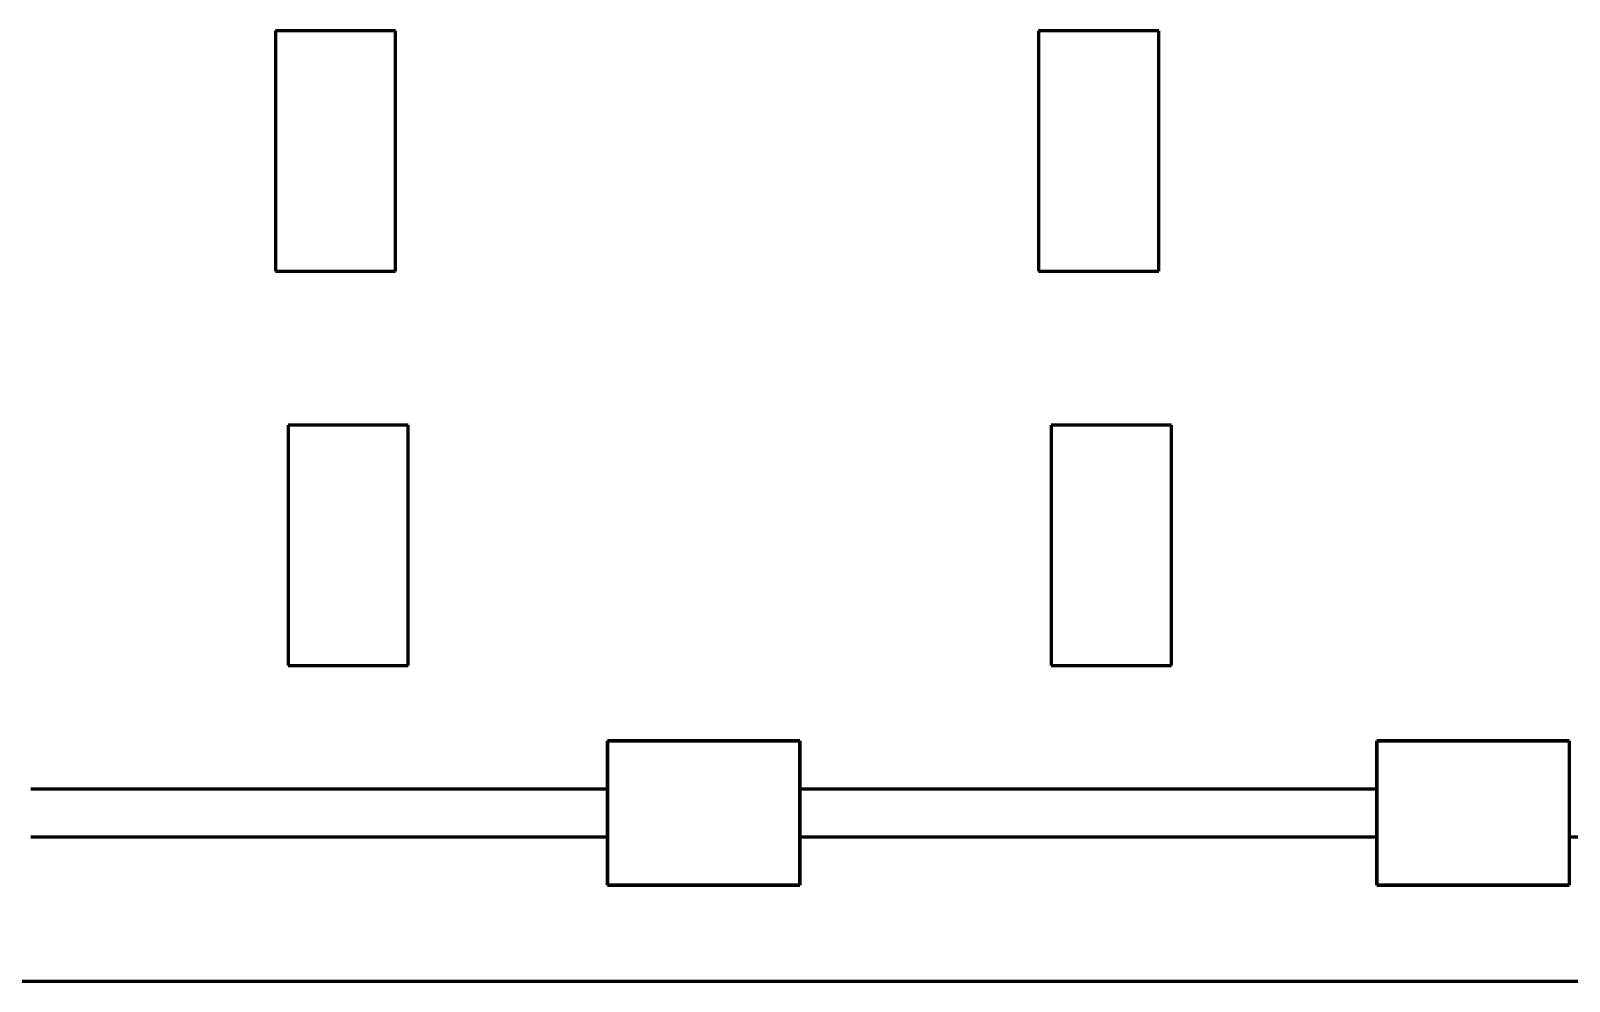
# Model space of a CAD drawing. Extents: x 0 to 297, y 0 to 292.
# Drawn here: x 191.35 to 207.35, y 68.61 to 78.49 of the extents above; entities that cross this region are included whole.
import ezdxf

# ---------------------------------------------------------------- set-up
doc = ezdxf.new("R2010")
doc.units = 0
doc.header["$MEASUREMENT"] = 0
doc.linetypes.add('K5LT_BASIC', pattern=[0])
doc.layers.add('Системный слой', color=7, linetype='Continuous')

# ---------------------------------------------------------------- blocks, each defined once
blk = doc.blocks.new('*U')
at = {"layer": 'Системный слой', "linetype": 'K5LT_BASIC', "lineweight": 60}
for p, q in [((195.144, 78.493), (193.894, 78.493)), ((193.894, 78.493), (193.894, 75.993)), ((195.144, 75.993), (195.144, 78.493)), ((203.082, 78.493), (201.832, 78.493)), ((201.832, 78.493), (201.832, 75.993)), ((203.082, 75.993), (203.082, 78.493)), ((193.894, 75.993), (195.144, 75.993)), ((201.832, 75.993), (203.082, 75.993)), ((195.277, 74.392), (194.027, 74.392)), ((194.027, 74.392), (194.027, 71.892)), ((195.277, 71.892), (195.277, 74.392)), ((203.214, 74.392), (201.964, 74.392)), ((201.964, 74.392), (201.964, 71.892)), ((203.214, 71.892), (203.214, 74.392)), ((194.027, 71.892), (195.277, 71.892)), ((201.964, 71.892), (203.214, 71.892)), ((199.35, 71.106), (197.35, 71.106)), ((197.35, 71.106), (197.35, 69.606)), ((199.35, 69.606), (199.35, 71.106)), ((197.35, 69.606), (199.35, 69.606))]:
    blk.add_line(p, q, dxfattribs=at)

msp = doc.modelspace()

# ---------------------------------------------------------------- linework, layer by layer
at = {"layer": 'Системный слой', "linetype": 'K5LT_BASIC', "lineweight": 60}
for p, q in [((199.35, 71.106), (197.35, 71.106)), ((197.35, 69.606), (197.35, 71.106)), ((197.35, 71.106), (197.35, 69.606)), ((197.35, 71.106), (199.35, 71.106)), ((199.35, 71.106), (199.35, 69.606)), ((199.35, 71.106), (199.35, 69.606)), ((207.35, 71.106), (205.35, 71.106)), ((205.35, 69.606), (205.35, 71.106)), ((205.35, 71.106), (205.35, 69.606)), ((205.35, 71.106), (207.35, 71.106)), ((207.35, 71.106), (207.35, 69.606)), ((207.35, 71.106), (207.35, 69.606)), ((191.351, 70.607), (197.351, 70.607)), ((199.351, 70.607), (205.351, 70.607)), ((197.35, 70.106), (191.35, 70.106)), ((205.35, 70.106), (199.35, 70.106)), ((213.35, 70.106), (207.35, 70.106)), ((199.35, 69.606), (197.35, 69.606)), ((197.35, 69.606), (199.35, 69.606)), ((198.6, 69.606), (197.85, 69.606)), ((207.35, 69.606), (205.35, 69.606)), ((205.35, 69.606), (207.35, 69.606)), ((206.6, 69.606), (205.85, 69.606)), ((173.35, 68.606), (247.35, 68.606)), ((173.35, 68.606), (248.35, 68.606))]:
    msp.add_line(p, q, dxfattribs=at)

# ---------------------------------------------------------------- block references
at = {"layer": 'Системный слой'}
msp.add_blockref('*U', (0, 0), dxfattribs=at)
msp.add_blockref('*U', (0, 0), dxfattribs=at)
msp.add_blockref('*U', (0, 0), dxfattribs=at)
msp.add_blockref('*U', (0, 0), dxfattribs=at)
msp.add_blockref('*U', (0, 0), dxfattribs=at)
msp.add_blockref('*U', (0, 0), dxfattribs=at)
msp.add_blockref('*U', (0, 0), dxfattribs=at)
msp.add_blockref('*U', (0, 0), dxfattribs=at)
msp.add_blockref('*U', (0, 0), dxfattribs=at)
msp.add_blockref('*U', (0, 0), dxfattribs=at)
msp.add_blockref('*U', (0, 0), dxfattribs=at)
msp.add_blockref('*U', (0, 0), dxfattribs=at)
msp.add_blockref('*U', (0, 0), dxfattribs=at)
msp.add_blockref('*U', (0, 0), dxfattribs=at)
msp.add_blockref('*U', (0, 0), dxfattribs=at)
msp.add_blockref('*U', (0, 0), dxfattribs=at)
msp.add_blockref('*U', (0, 0), dxfattribs=at)
msp.add_blockref('*U', (0, 0), dxfattribs=at)
msp.add_blockref('*U', (0, 0), dxfattribs=at)
msp.add_blockref('*U', (0, 0), dxfattribs=at)
msp.add_blockref('*U', (0, 0), dxfattribs=at)
msp.add_blockref('*U', (0, 0), dxfattribs=at)
msp.add_blockref('*U', (0, 0), dxfattribs=at)
msp.add_blockref('*U', (0, 0), dxfattribs=at)
msp.add_blockref('*U', (0, 0), dxfattribs=at)
msp.add_blockref('*U', (0, 0), dxfattribs=at)
msp.add_blockref('*U', (0, 0), dxfattribs=at)
msp.add_blockref('*U', (0, 0), dxfattribs=at)
msp.add_blockref('*U', (0, 0), dxfattribs=at)
msp.add_blockref('*U', (0, 0), dxfattribs=at)
msp.add_blockref('*U', (0, 0), dxfattribs=at)
msp.add_blockref('*U', (0, 0), dxfattribs=at)
msp.add_blockref('*U', (0, 0), dxfattribs=at)
msp.add_blockref('*U', (0, 0), dxfattribs=at)
msp.add_blockref('*U', (0, 0), dxfattribs=at)
msp.add_blockref('*U', (0, 0), dxfattribs=at)
msp.add_blockref('*U', (0, 0), dxfattribs=at)
msp.add_blockref('*U', (0, 0), dxfattribs=at)
msp.add_blockref('*U', (0, 0), dxfattribs=at)
msp.add_blockref('*U', (0, 0), dxfattribs=at)
msp.add_blockref('*U', (0, 0), dxfattribs=at)
msp.add_blockref('*U', (0, 0), dxfattribs=at)
msp.add_blockref('*U', (0, 0), dxfattribs=at)
msp.add_blockref('*U', (0, 0), dxfattribs=at)
msp.add_blockref('*U', (0, 0), dxfattribs=at)
msp.add_blockref('*U', (0, 0), dxfattribs=at)
msp.add_blockref('*U', (0, 0), dxfattribs=at)
msp.add_blockref('*U', (0, 0), dxfattribs=at)
msp.add_blockref('*U', (0, 0), dxfattribs=at)
msp.add_blockref('*U', (0, 0), dxfattribs=at)
msp.add_blockref('*U', (0, 0), dxfattribs=at)
msp.add_blockref('*U', (0, 0), dxfattribs=at)
msp.add_blockref('*U', (0, 0), dxfattribs=at)
msp.add_blockref('*U', (0, 0), dxfattribs=at)
msp.add_blockref('*U', (0, 0), dxfattribs=at)
msp.add_blockref('*U', (0, 0), dxfattribs=at)
msp.add_blockref('*U', (0, 0), dxfattribs=at)
msp.add_blockref('*U', (0, 0), dxfattribs=at)
msp.add_blockref('*U', (0, 0), dxfattribs=at)
msp.add_blockref('*U', (0, 0), dxfattribs=at)
msp.add_blockref('*U', (0, 0), dxfattribs=at)
msp.add_blockref('*U', (0, 0), dxfattribs=at)
msp.add_blockref('*U', (0, 0), dxfattribs=at)
msp.add_blockref('*U', (0, 0), dxfattribs=at)
msp.add_blockref('*U', (0, 0), dxfattribs=at)
msp.add_blockref('*U', (0, 0), dxfattribs=at)
msp.add_blockref('*U', (0, 0), dxfattribs=at)
msp.add_blockref('*U', (0, 0), dxfattribs=at)
msp.add_blockref('*U', (0, 0), dxfattribs=at)
msp.add_blockref('*U', (0, 0), dxfattribs=at)
msp.add_blockref('*U', (0, 0), dxfattribs=at)
msp.add_blockref('*U', (0, 0), dxfattribs=at)
msp.add_blockref('*U', (0, 0), dxfattribs=at)
msp.add_blockref('*U', (0, 0), dxfattribs=at)
msp.add_blockref('*U', (0, 0), dxfattribs=at)
msp.add_blockref('*U', (0, 0), dxfattribs=at)
msp.add_blockref('*U', (0, 0), dxfattribs=at)
msp.add_blockref('*U', (0, 0), dxfattribs=at)
msp.add_blockref('*U', (0, 0), dxfattribs=at)
msp.add_blockref('*U', (0, 0), dxfattribs=at)
msp.add_blockref('*U', (0, 0), dxfattribs=at)
msp.add_blockref('*U', (0, 0), dxfattribs=at)
msp.add_blockref('*U', (0, 0), dxfattribs=at)
msp.add_blockref('*U', (0, 0), dxfattribs=at)
msp.add_blockref('*U', (0, 0), dxfattribs=at)
msp.add_blockref('*U', (0, 0), dxfattribs=at)
msp.add_blockref('*U', (0, 0), dxfattribs=at)
msp.add_blockref('*U', (0, 0), dxfattribs=at)
msp.add_blockref('*U', (0, 0), dxfattribs=at)
msp.add_blockref('*U', (0, 0), dxfattribs=at)
msp.add_blockref('*U', (0, 0), dxfattribs=at)
msp.add_blockref('*U', (0, 0), dxfattribs=at)
msp.add_blockref('*U', (0, 0), dxfattribs=at)
msp.add_blockref('*U', (0, 0), dxfattribs=at)
msp.add_blockref('*U', (0, 0), dxfattribs=at)
msp.add_blockref('*U', (0, 0), dxfattribs=at)
msp.add_blockref('*U', (0, 0), dxfattribs=at)
msp.add_blockref('*U', (0, 0), dxfattribs=at)
msp.add_blockref('*U', (0, 0), dxfattribs=at)
msp.add_blockref('*U', (0, 0), dxfattribs=at)
msp.add_blockref('*U', (0, 0), dxfattribs=at)
msp.add_blockref('*U', (0, 0), dxfattribs=at)
msp.add_blockref('*U', (0, 0), dxfattribs=at)
msp.add_blockref('*U', (0, 0), dxfattribs=at)
msp.add_blockref('*U', (0, 0), dxfattribs=at)
msp.add_blockref('*U', (0, 0), dxfattribs=at)
msp.add_blockref('*U', (0, 0), dxfattribs=at)
msp.add_blockref('*U', (0, 0), dxfattribs=at)
msp.add_blockref('*U', (0, 0), dxfattribs=at)
msp.add_blockref('*U', (0, 0), dxfattribs=at)
msp.add_blockref('*U', (0, 0), dxfattribs=at)
msp.add_blockref('*U', (0, 0), dxfattribs=at)
msp.add_blockref('*U', (0, 0), dxfattribs=at)
msp.add_blockref('*U', (0, 0), dxfattribs=at)
msp.add_blockref('*U', (0, 0), dxfattribs=at)
msp.add_blockref('*U', (0, 0), dxfattribs=at)
msp.add_blockref('*U', (0, 0), dxfattribs=at)
msp.add_blockref('*U', (0, 0), dxfattribs=at)
msp.add_blockref('*U', (0, 0), dxfattribs=at)
msp.add_blockref('*U', (0, 0), dxfattribs=at)
msp.add_blockref('*U', (0, 0), dxfattribs=at)
msp.add_blockref('*U', (0, 0), dxfattribs=at)
msp.add_blockref('*U', (0, 0), dxfattribs=at)
msp.add_blockref('*U', (0, 0), dxfattribs=at)
msp.add_blockref('*U', (0, 0), dxfattribs=at)
msp.add_blockref('*U', (0, 0), dxfattribs=at)
msp.add_blockref('*U', (0, 0), dxfattribs=at)
msp.add_blockref('*U', (0, 0), dxfattribs=at)
msp.add_blockref('*U', (0, 0), dxfattribs=at)
msp.add_blockref('*U', (0, 0), dxfattribs=at)
msp.add_blockref('*U', (0, 0), dxfattribs=at)
msp.add_blockref('*U', (0, 0), dxfattribs=at)
msp.add_blockref('*U', (0, 0), dxfattribs=at)
msp.add_blockref('*U', (0, 0), dxfattribs=at)
msp.add_blockref('*U', (0, 0), dxfattribs=at)
msp.add_blockref('*U', (0, 0), dxfattribs=at)
msp.add_blockref('*U', (0, 0), dxfattribs=at)
msp.add_blockref('*U', (0, 0), dxfattribs=at)
msp.add_blockref('*U', (0, 0), dxfattribs=at)
msp.add_blockref('*U', (0, 0), dxfattribs=at)
msp.add_blockref('*U', (0, 0), dxfattribs=at)
msp.add_blockref('*U', (0, 0), dxfattribs=at)
msp.add_blockref('*U', (0, 0), dxfattribs=at)
msp.add_blockref('*U', (0, 0), dxfattribs=at)
msp.add_blockref('*U', (0, 0), dxfattribs=at)
msp.add_blockref('*U', (0, 0), dxfattribs=at)
msp.add_blockref('*U', (0, 0), dxfattribs=at)
msp.add_blockref('*U', (0, 0), dxfattribs=at)
msp.add_blockref('*U', (0, 0), dxfattribs=at)
msp.add_blockref('*U', (0, 0), dxfattribs=at)
msp.add_blockref('*U', (0, 0), dxfattribs=at)
msp.add_blockref('*U', (0, 0), dxfattribs=at)
msp.add_blockref('*U', (0, 0), dxfattribs=at)
msp.add_blockref('*U', (0, 0), dxfattribs=at)
msp.add_blockref('*U', (0, 0), dxfattribs=at)
msp.add_blockref('*U', (0, 0), dxfattribs=at)
msp.add_blockref('*U', (0, 0), dxfattribs=at)
msp.add_blockref('*U', (0, 0), dxfattribs=at)
msp.add_blockref('*U', (0, 0), dxfattribs=at)
msp.add_blockref('*U', (0, 0), dxfattribs=at)
msp.add_blockref('*U', (0, 0), dxfattribs=at)
msp.add_blockref('*U', (0, 0), dxfattribs=at)
msp.add_blockref('*U', (0, 0), dxfattribs=at)
msp.add_blockref('*U', (0, 0), dxfattribs=at)
msp.add_blockref('*U', (0, 0), dxfattribs=at)
msp.add_blockref('*U', (0, 0), dxfattribs=at)
msp.add_blockref('*U', (0, 0), dxfattribs=at)
msp.add_blockref('*U', (0, 0), dxfattribs=at)
msp.add_blockref('*U', (0, 0), dxfattribs=at)
msp.add_blockref('*U', (0, 0), dxfattribs=at)
msp.add_blockref('*U', (0, 0), dxfattribs=at)
msp.add_blockref('*U', (0, 0), dxfattribs=at)
msp.add_blockref('*U', (0, 0), dxfattribs=at)
msp.add_blockref('*U', (0, 0), dxfattribs=at)
msp.add_blockref('*U', (0, 0), dxfattribs=at)
msp.add_blockref('*U', (0, 0), dxfattribs=at)
msp.add_blockref('*U', (0, 0), dxfattribs=at)
msp.add_blockref('*U', (0, 0), dxfattribs=at)
msp.add_blockref('*U', (0, 0), dxfattribs=at)
msp.add_blockref('*U', (0, 0), dxfattribs=at)
msp.add_blockref('*U', (0, 0), dxfattribs=at)
msp.add_blockref('*U', (0, 0), dxfattribs=at)
msp.add_blockref('*U', (0, 0), dxfattribs=at)
msp.add_blockref('*U', (0, 0), dxfattribs=at)
msp.add_blockref('*U', (0, 0), dxfattribs=at)
msp.add_blockref('*U', (0, 0), dxfattribs=at)
msp.add_blockref('*U', (0, 0), dxfattribs=at)
msp.add_blockref('*U', (0, 0), dxfattribs=at)
msp.add_blockref('*U', (0, 0), dxfattribs=at)
msp.add_blockref('*U', (0, 0), dxfattribs=at)
msp.add_blockref('*U', (0, 0), dxfattribs=at)
msp.add_blockref('*U', (0, 0), dxfattribs=at)
msp.add_blockref('*U', (0, 0), dxfattribs=at)
msp.add_blockref('*U', (0, 0), dxfattribs=at)
msp.add_blockref('*U', (0, 0), dxfattribs=at)
msp.add_blockref('*U', (0, 0), dxfattribs=at)
msp.add_blockref('*U', (0, 0), dxfattribs=at)
msp.add_blockref('*U', (0, 0), dxfattribs=at)
msp.add_blockref('*U', (0, 0), dxfattribs=at)
msp.add_blockref('*U', (0, 0), dxfattribs=at)
msp.add_blockref('*U', (0, 0), dxfattribs=at)
msp.add_blockref('*U', (0, 0), dxfattribs=at)
msp.add_blockref('*U', (0, 0), dxfattribs=at)
msp.add_blockref('*U', (0, 0), dxfattribs=at)
msp.add_blockref('*U', (0, 0), dxfattribs=at)
msp.add_blockref('*U', (0, 0), dxfattribs=at)
msp.add_blockref('*U', (0, 0), dxfattribs=at)
msp.add_blockref('*U', (0, 0), dxfattribs=at)
msp.add_blockref('*U', (0, 0), dxfattribs=at)
msp.add_blockref('*U', (0, 0), dxfattribs=at)
msp.add_blockref('*U', (0, 0), dxfattribs=at)
msp.add_blockref('*U', (0, 0), dxfattribs=at)
msp.add_blockref('*U', (0, 0), dxfattribs=at)
msp.add_blockref('*U', (0, 0), dxfattribs=at)
msp.add_blockref('*U', (0, 0), dxfattribs=at)
msp.add_blockref('*U', (0, 0), dxfattribs=at)
msp.add_blockref('*U', (0, 0), dxfattribs=at)
msp.add_blockref('*U', (0, 0), dxfattribs=at)
msp.add_blockref('*U', (0, 0), dxfattribs=at)
msp.add_blockref('*U', (0, 0), dxfattribs=at)
msp.add_blockref('*U', (0, 0), dxfattribs=at)
msp.add_blockref('*U', (0, 0), dxfattribs=at)
msp.add_blockref('*U', (0, 0), dxfattribs=at)
msp.add_blockref('*U', (0, 0), dxfattribs=at)
msp.add_blockref('*U', (0, 0), dxfattribs=at)
msp.add_blockref('*U', (0, 0), dxfattribs=at)
msp.add_blockref('*U', (0, 0), dxfattribs=at)
msp.add_blockref('*U', (0, 0), dxfattribs=at)
msp.add_blockref('*U', (0, 0), dxfattribs=at)
msp.add_blockref('*U', (0, 0), dxfattribs=at)
msp.add_blockref('*U', (0, 0), dxfattribs=at)
msp.add_blockref('*U', (0, 0), dxfattribs=at)
msp.add_blockref('*U', (0, 0), dxfattribs=at)
msp.add_blockref('*U', (0, 0), dxfattribs=at)
msp.add_blockref('*U', (0, 0), dxfattribs=at)
msp.add_blockref('*U', (0, 0), dxfattribs=at)
msp.add_blockref('*U', (0, 0), dxfattribs=at)
msp.add_blockref('*U', (0, 0), dxfattribs=at)
msp.add_blockref('*U', (0, 0), dxfattribs=at)
msp.add_blockref('*U', (0, 0), dxfattribs=at)
msp.add_blockref('*U', (0, 0), dxfattribs=at)
msp.add_blockref('*U', (0, 0), dxfattribs=at)
msp.add_blockref('*U', (0, 0), dxfattribs=at)
msp.add_blockref('*U', (0, 0), dxfattribs=at)
msp.add_blockref('*U', (0, 0), dxfattribs=at)
msp.add_blockref('*U', (0, 0), dxfattribs=at)
msp.add_blockref('*U', (0, 0), dxfattribs=at)
msp.add_blockref('*U', (0, 0), dxfattribs=at)
msp.add_blockref('*U', (0, 0), dxfattribs=at)
msp.add_blockref('*U', (0, 0), dxfattribs=at)
msp.add_blockref('*U', (0, 0), dxfattribs=at)
msp.add_blockref('*U', (0, 0), dxfattribs=at)
msp.add_blockref('*U', (0, 0), dxfattribs=at)
msp.add_blockref('*U', (0, 0), dxfattribs=at)
msp.add_blockref('*U', (0, 0), dxfattribs=at)
msp.add_blockref('*U', (0, 0), dxfattribs=at)
msp.add_blockref('*U', (0, 0), dxfattribs=at)
msp.add_blockref('*U', (0, 0), dxfattribs=at)
msp.add_blockref('*U', (0, 0), dxfattribs=at)
msp.add_blockref('*U', (0, 0), dxfattribs=at)
msp.add_blockref('*U', (0, 0), dxfattribs=at)
msp.add_blockref('*U', (0, 0), dxfattribs=at)
msp.add_blockref('*U', (0, 0), dxfattribs=at)
msp.add_blockref('*U', (0, 0), dxfattribs=at)
msp.add_blockref('*U', (0, 0), dxfattribs=at)
msp.add_blockref('*U', (0, 0), dxfattribs=at)
msp.add_blockref('*U', (0, 0), dxfattribs=at)
msp.add_blockref('*U', (0, 0), dxfattribs=at)
msp.add_blockref('*U', (0, 0), dxfattribs=at)
msp.add_blockref('*U', (0, 0), dxfattribs=at)
msp.add_blockref('*U', (0, 0), dxfattribs=at)
msp.add_blockref('*U', (0, 0), dxfattribs=at)
msp.add_blockref('*U', (0, 0), dxfattribs=at)
msp.add_blockref('*U', (0, 0), dxfattribs=at)
msp.add_blockref('*U', (0, 0), dxfattribs=at)
msp.add_blockref('*U', (0, 0), dxfattribs=at)
msp.add_blockref('*U', (0, 0), dxfattribs=at)
msp.add_blockref('*U', (0, 0), dxfattribs=at)
msp.add_blockref('*U', (0, 0), dxfattribs=at)
msp.add_blockref('*U', (0, 0), dxfattribs=at)
msp.add_blockref('*U', (0, 0), dxfattribs=at)
msp.add_blockref('*U', (0, 0), dxfattribs=at)
msp.add_blockref('*U', (0, 0), dxfattribs=at)
msp.add_blockref('*U', (0, 0), dxfattribs=at)
msp.add_blockref('*U', (0, 0), dxfattribs=at)
msp.add_blockref('*U', (0, 0), dxfattribs=at)
msp.add_blockref('*U', (0, 0), dxfattribs=at)
msp.add_blockref('*U', (0, 0), dxfattribs=at)
msp.add_blockref('*U', (0, 0), dxfattribs=at)
msp.add_blockref('*U', (0, 0), dxfattribs=at)
msp.add_blockref('*U', (0, 0), dxfattribs=at)
msp.add_blockref('*U', (0, 0), dxfattribs=at)
msp.add_blockref('*U', (0, 0), dxfattribs=at)
msp.add_blockref('*U', (0, 0), dxfattribs=at)
msp.add_blockref('*U', (0, 0), dxfattribs=at)
msp.add_blockref('*U', (0, 0), dxfattribs=at)
msp.add_blockref('*U', (0, 0), dxfattribs=at)
msp.add_blockref('*U', (0, 0), dxfattribs=at)
msp.add_blockref('*U', (0, 0), dxfattribs=at)
msp.add_blockref('*U', (0, 0), dxfattribs=at)
msp.add_blockref('*U', (0, 0), dxfattribs=at)
msp.add_blockref('*U', (0, 0), dxfattribs=at)
msp.add_blockref('*U', (0, 0), dxfattribs=at)
msp.add_blockref('*U', (0, 0), dxfattribs=at)
msp.add_blockref('*U', (0, 0), dxfattribs=at)

doc.saveas('drawing.dxf')
